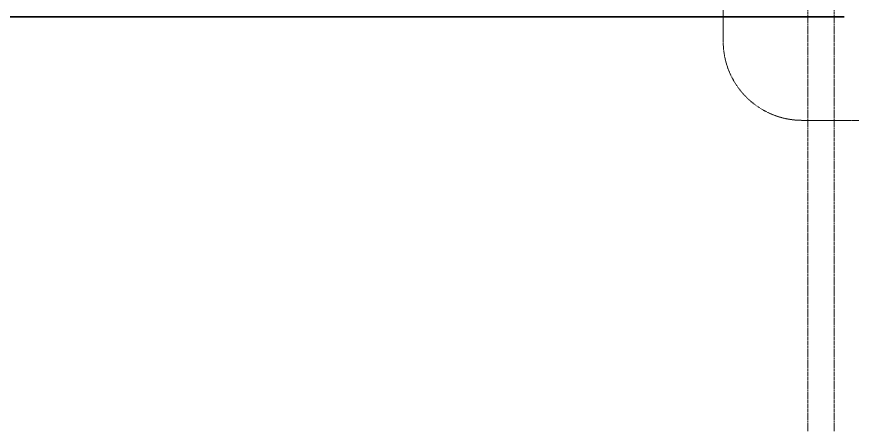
# Model space of a CAD drawing. Header units: inches. Extents: x -23034 to -8288, y -132 to 853.
# Drawn here: x -15447.5 to -15193.7, y -132 to -6 of the extents above; entities that cross this region are included whole.
import ezdxf

# ---------------------------------------------------------------- set-up
doc = ezdxf.new("R2010")
doc.units = ezdxf.units.IN
doc.header["$MEASUREMENT"] = 0
doc.linetypes.add('Dash Dot 3_16_', pattern=[0.3125, 0.1875, -0.0625, 0, -0.0625])
doc.linetypes.add('Grid Line 1_2_', pattern=[0.875, 0.5, -0.125, 0.125, -0.125])
for name, color, linetype, lineweight in [('A-ANNO-SYMB', 150, 'Continuous', 9), ('C-TOPO', 7, 'Continuous', 9), ('S-GRID', 1, 'Continuous', 9)]:
    doc.layers.add(name, color=color, linetype=linetype, lineweight=lineweight)

msp = doc.modelspace()

# ---------------------------------------------------------------- linework, layer by layer
at = {"layer": 'A-ANNO-SYMB', "linetype": 'Dash Dot 3_16_'}
for p, q in [((-15232.91504, 248.62822), (-15232.91504, -13.50606)), ((-15208.91504, -37.50606), (-15088.20199, -37.50606))]:
    msp.add_line(p, q, dxfattribs=at)
msp.add_arc((-15208.91504, -13.50606), 24, 180, 270, dxfattribs=at)
at = {"layer": 'C-TOPO'}
for q in [(-18710.06103, -6.00628), (-15196.21728, -6.00628)]:
    msp.add_line((-15346.29932, -6.00628), q, dxfattribs=at)
at = {"layer": 'C-TOPO', "lineweight": 35}
for p, q in [((-18710.05816, -6.00628), (-15346.30026, -6.00628)), ((-15346.30026, -6.00628), (-15196.21786, -6.00628))]:
    msp.add_line(p, q, dxfattribs=at)
at = {"layer": 'S-GRID', "linetype": 'Grid Line 1_2_'}
for p, q in [((-15207.21786, -132), (-15207.21786, 573.76478)), ((-15199.21786, -132), (-15199.21786, 573.76478))]:
    msp.add_line(p, q, dxfattribs=at)

doc.saveas('drawing.dxf')
